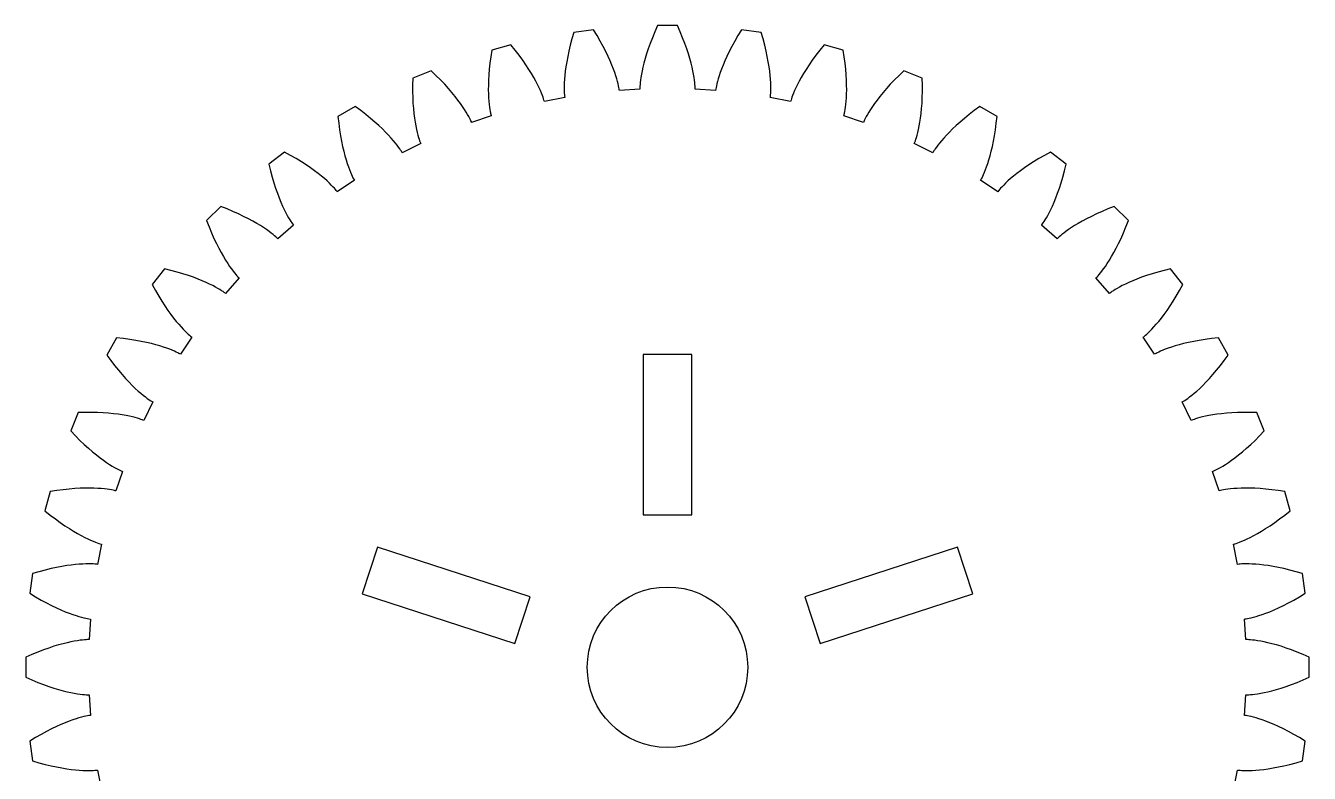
# Model space of a CAD drawing. Header units: millimetres. Extents: x -40 to 40, y -54.6 to 40.
# Drawn here: x -40 to 40, y -6.6 to 40 of the extents above; entities that cross this region are included whole.
import ezdxf

# ---------------------------------------------------------------- set-up
doc = ezdxf.new("R2010")
doc.units = ezdxf.units.MM

msp = doc.modelspace()

# ---------------------------------------------------------------- linework, layer by layer
at = {"color": 7, "linetype": 'Continuous', "lineweight": 25}
for p, q in [((-0.618, 39.995), (-0.79, 39.609)), ((0.618, 39.995), (-0.618, 39.995)), ((0.79, 39.609), (0.618, 39.995)), ((-5.833, 39.572), (-5.953, 39.167)), ((-4.607, 39.734), (-5.833, 39.572)), ((-4.387, 39.373), (-4.607, 39.734)), ((-4.186, 39.026), (-4.387, 39.373)), ((-0.943, 39.239), (-1.079, 38.887)), ((-0.79, 39.609), (-0.943, 39.239)), ((0.943, 39.239), (0.79, 39.609)), ((1.079, 38.887), (0.943, 39.239)), ((4.387, 39.373), (4.186, 39.026)), ((4.607, 39.734), (4.387, 39.373)), ((5.833, 39.572), (4.607, 39.734)), ((5.953, 39.167), (5.833, 39.572)), ((-10.949, 38.472), (-11.015, 38.054)), ((-9.754, 38.792), (-10.949, 38.472)), ((-9.488, 38.463), (-9.754, 38.792)), ((-9.244, 38.146), (-9.488, 38.463)), ((-6.146, 38.413), (-6.22, 38.067)), ((-6.057, 38.78), (-6.146, 38.413)), ((-5.953, 39.167), (-6.057, 38.78)), ((-4.006, 38.695), (-4.186, 39.026)), ((-3.844, 38.379), (-4.006, 38.695)), ((-1.198, 38.553), (-1.302, 38.238)), ((-1.079, 38.887), (-1.198, 38.553)), ((1.198, 38.553), (1.079, 38.887)), ((1.302, 38.238), (1.198, 38.553)), ((4.006, 38.695), (3.844, 38.379)), ((4.186, 39.026), (4.006, 38.695)), ((6.057, 38.78), (5.953, 39.167)), ((6.146, 38.413), (6.057, 38.78)), ((6.22, 38.067), (6.146, 38.413)), ((9.488, 38.463), (9.244, 38.146)), ((9.754, 38.792), (9.488, 38.463)), ((10.949, 38.472), (9.754, 38.792)), ((11.015, 38.054), (10.949, 38.472)), ((-11.067, 37.658), (-11.107, 37.282)), ((-11.015, 38.054), (-11.067, 37.658)), ((-9.022, 37.841), (-9.244, 38.146)), ((-8.821, 37.549), (-9.022, 37.841)), ((-6.282, 37.741), (-6.331, 37.436)), ((-6.22, 38.067), (-6.282, 37.741)), ((-3.7, 38.081), (-3.844, 38.379)), ((-3.573, 37.799), (-3.7, 38.081)), ((-3.463, 37.536), (-3.573, 37.799)), ((-1.466, 37.666), (-1.529, 37.411)), ((-1.391, 37.942), (-1.466, 37.666)), ((-1.302, 38.238), (-1.391, 37.942)), ((1.391, 37.942), (1.302, 38.238)), ((1.466, 37.666), (1.391, 37.942)), ((1.529, 37.411), (1.466, 37.666)), ((3.573, 37.799), (3.463, 37.536)), ((3.7, 38.081), (3.573, 37.799)), ((3.844, 38.379), (3.7, 38.081)), ((6.282, 37.741), (6.22, 38.067)), ((6.331, 37.436), (6.282, 37.741)), ((9.022, 37.841), (8.821, 37.549)), ((9.244, 38.146), (9.022, 37.841)), ((11.067, 37.658), (11.015, 38.054)), ((11.107, 37.282), (11.067, 37.658)), ((-14.734, 37.187), (-15.877, 36.714)), ((-14.428, 36.896), (-14.734, 37.187)), ((-14.144, 36.613), (-14.428, 36.896)), ((-11.136, 36.929), (-11.154, 36.598)), ((-11.107, 37.282), (-11.136, 36.929)), ((-8.639, 37.272), (-8.821, 37.549)), ((-8.477, 37.009), (-8.639, 37.272)), ((-8.332, 36.762), (-8.477, 37.009)), ((-6.399, 36.891), (-6.42, 36.652)), ((-6.37, 37.153), (-6.399, 36.891)), ((-6.331, 37.436), (-6.37, 37.153)), ((-3.367, 37.291), (-3.463, 37.536)), ((-3.285, 37.065), (-3.367, 37.291)), ((-3.216, 36.859), (-3.285, 37.065)), ((-3.159, 36.673), (-3.216, 36.859)), ((-1.623, 36.963), (-1.655, 36.772)), ((-1.581, 37.177), (-1.623, 36.963)), ((-1.529, 37.411), (-1.581, 37.177)), ((1.581, 37.177), (1.529, 37.411)), ((1.623, 36.963), (1.581, 37.177)), ((1.655, 36.772), (1.623, 36.963)), ((3.216, 36.859), (3.159, 36.673)), ((3.285, 37.065), (3.216, 36.859)), ((3.367, 37.291), (3.285, 37.065)), ((3.463, 37.536), (3.367, 37.291)), ((6.37, 37.153), (6.331, 37.436)), ((6.399, 36.891), (6.37, 37.153)), ((6.42, 36.652), (6.399, 36.891)), ((8.477, 37.009), (8.332, 36.762)), ((8.639, 37.272), (8.477, 37.009)), ((8.821, 37.549), (8.639, 37.272)), ((11.136, 36.929), (11.107, 37.282)), ((11.154, 36.598), (11.136, 36.929)), ((14.428, 36.896), (14.144, 36.613)), ((14.734, 37.187), (14.428, 36.896)), ((15.877, 36.714), (14.734, 37.187)), ((-15.877, 36.714), (-15.888, 36.291)), ((-15.888, 36.291), (-15.888, 35.891)), ((-13.884, 36.34), (-14.144, 36.613)), ((-13.646, 36.077), (-13.884, 36.34)), ((-13.43, 35.825), (-13.646, 36.077)), ((-11.164, 36.289), (-11.165, 36.003)), ((-11.165, 36.003), (-11.16, 35.74)), ((-11.154, 36.598), (-11.164, 36.289)), ((-8.205, 36.532), (-8.332, 36.762)), ((-8.095, 36.319), (-8.205, 36.532)), ((-8, 36.124), (-8.095, 36.319)), ((-7.919, 35.947), (-8, 36.124)), ((-6.44, 36.241), (-6.442, 36.069)), ((-6.442, 36.069), (-6.44, 35.921)), ((-6.433, 36.435), (-6.44, 36.241)), ((-6.42, 36.652), (-6.433, 36.435)), ((-3.113, 36.508), (-3.159, 36.673)), ((-3.077, 36.364), (-3.113, 36.508)), ((-3.049, 36.241), (-3.077, 36.364)), ((-3.029, 36.14), (-3.049, 36.241)), ((-3.015, 36.061), (-3.029, 36.14)), ((-3.007, 36.005), (-3.015, 36.061)), ((-3.001, 35.959), (-3.007, 36.005)), ((-1.718, 36.043), (-3.001, 35.959)), ((-1.714, 36.226), (-1.718, 36.146)), ((-1.718, 36.146), (-1.718, 36.043)), ((-1.708, 36.329), (-1.714, 36.226)), ((-1.696, 36.454), (-1.708, 36.329)), ((-1.679, 36.602), (-1.696, 36.454)), ((-1.655, 36.772), (-1.679, 36.602)), ((1.679, 36.602), (1.655, 36.772)), ((1.696, 36.454), (1.679, 36.602)), ((1.708, 36.329), (1.696, 36.454)), ((1.714, 36.226), (1.708, 36.329)), ((1.718, 36.146), (1.714, 36.226)), ((1.719, 36.089), (1.718, 36.146)), ((1.718, 36.043), (1.719, 36.089)), ((3.001, 35.959), (1.718, 36.043)), ((3.015, 36.061), (3.001, 35.959)), ((3.029, 36.14), (3.015, 36.061)), ((3.049, 36.241), (3.029, 36.14)), ((3.077, 36.364), (3.049, 36.241)), ((3.113, 36.508), (3.077, 36.364)), ((3.159, 36.673), (3.113, 36.508)), ((6.433, 36.435), (6.42, 36.652)), ((6.44, 36.241), (6.433, 36.435)), ((6.442, 36.069), (6.44, 36.241)), ((6.44, 35.921), (6.442, 36.069)), ((8, 36.124), (7.919, 35.947)), ((8.095, 36.319), (8, 36.124)), ((8.205, 36.532), (8.095, 36.319)), ((8.332, 36.762), (8.205, 36.532)), ((11.164, 36.289), (11.154, 36.598)), ((11.16, 35.74), (11.165, 36.003)), ((11.165, 36.003), (11.164, 36.289)), ((13.646, 36.077), (13.43, 35.825)), ((13.884, 36.34), (13.646, 36.077)), ((14.144, 36.613), (13.884, 36.34)), ((15.888, 36.291), (15.877, 36.714)), ((15.888, 35.891), (15.888, 36.291)), ((-15.888, 35.891), (-15.878, 35.514)), ((-15.878, 35.514), (-15.861, 35.16)), ((-13.235, 35.586), (-13.43, 35.825)), ((-13.06, 35.36), (-13.235, 35.586)), ((-12.904, 35.149), (-13.06, 35.36)), ((-11.16, 35.74), (-11.149, 35.501)), ((-11.149, 35.501), (-11.134, 35.284)), ((-11.134, 35.284), (-11.116, 35.09)), ((-7.852, 35.789), (-7.919, 35.947)), ((-7.797, 35.651), (-7.852, 35.789)), ((-7.753, 35.533), (-7.797, 35.651)), ((-7.72, 35.436), (-7.753, 35.533)), ((-7.696, 35.359), (-7.72, 35.436)), ((-7.68, 35.304), (-7.696, 35.359)), ((-7.669, 35.26), (-7.68, 35.304)), ((-6.408, 35.511), (-7.669, 35.26)), ((-6.44, 35.921), (-6.435, 35.795)), ((-6.435, 35.795), (-6.428, 35.692)), ((-6.428, 35.692), (-6.421, 35.613)), ((-6.421, 35.613), (-6.408, 35.511)), ((6.408, 35.511), (6.415, 35.556)), ((7.669, 35.26), (6.408, 35.511)), ((6.415, 35.556), (6.421, 35.613)), ((6.421, 35.613), (6.428, 35.692)), ((6.428, 35.692), (6.435, 35.795)), ((6.435, 35.795), (6.44, 35.921)), ((7.696, 35.359), (7.669, 35.26)), ((7.72, 35.436), (7.696, 35.359)), ((7.753, 35.533), (7.72, 35.436)), ((7.797, 35.651), (7.753, 35.533)), ((7.852, 35.789), (7.797, 35.651)), ((7.919, 35.947), (7.852, 35.789)), ((11.116, 35.09), (11.134, 35.284)), ((11.134, 35.284), (11.149, 35.501)), ((11.149, 35.501), (11.16, 35.74)), ((13.06, 35.36), (12.904, 35.149)), ((13.235, 35.586), (13.06, 35.36)), ((13.43, 35.825), (13.235, 35.586)), ((15.861, 35.16), (15.878, 35.514)), ((15.878, 35.514), (15.888, 35.891)), ((-19.462, 34.946), (-20.533, 34.328)), ((-19.12, 34.697), (-19.462, 34.946)), ((-18.802, 34.454), (-19.12, 34.697)), ((-18.509, 34.216), (-18.802, 34.454)), ((-15.861, 35.16), (-15.836, 34.829)), ((-15.836, 34.829), (-15.805, 34.522)), ((-15.805, 34.522), (-15.769, 34.238)), ((-12.766, 34.952), (-12.904, 35.149)), ((-12.646, 34.771), (-12.766, 34.952)), ((-12.543, 34.606), (-12.646, 34.771)), ((-12.456, 34.458), (-12.543, 34.606)), ((-12.383, 34.328), (-12.456, 34.458)), ((-11.116, 35.09), (-11.095, 34.92)), ((-11.095, 34.92), (-11.073, 34.773)), ((-11.073, 34.773), (-11.052, 34.649)), ((-11.052, 34.649), (-11.032, 34.548)), ((-11.032, 34.548), (-11.015, 34.47)), ((-11.015, 34.47), (-10.988, 34.37)), ((10.988, 34.37), (11.001, 34.414)), ((11.001, 34.414), (11.015, 34.47)), ((11.015, 34.47), (11.032, 34.548)), ((11.032, 34.548), (11.052, 34.649)), ((11.052, 34.649), (11.073, 34.773)), ((11.073, 34.773), (11.095, 34.92)), ((11.095, 34.92), (11.116, 35.09)), ((12.456, 34.458), (12.383, 34.328)), ((12.543, 34.606), (12.456, 34.458)), ((12.646, 34.771), (12.543, 34.606)), ((12.766, 34.952), (12.646, 34.771)), ((12.904, 35.149), (12.766, 34.952)), ((15.769, 34.238), (15.805, 34.522)), ((15.805, 34.522), (15.836, 34.829)), ((15.836, 34.829), (15.861, 35.16)), ((18.802, 34.454), (18.509, 34.216)), ((19.12, 34.697), (18.802, 34.454)), ((19.462, 34.946), (19.12, 34.697)), ((20.533, 34.328), (19.462, 34.946)), ((-20.533, 34.328), (-20.489, 33.907)), ((-20.489, 33.907), (-20.436, 33.51)), ((-18.239, 33.987), (-18.509, 34.216)), ((-17.991, 33.766), (-18.239, 33.987)), ((-17.767, 33.554), (-17.991, 33.766)), ((-15.769, 34.238), (-15.73, 33.978)), ((-15.73, 33.978), (-15.688, 33.742)), ((-15.688, 33.742), (-15.644, 33.529)), ((-12.325, 34.217), (-12.383, 34.328)), ((-12.279, 34.125), (-12.325, 34.217)), ((-12.246, 34.052), (-12.279, 34.125)), ((-12.223, 34), (-12.246, 34.052)), ((-12.206, 33.957), (-12.223, 34)), ((-10.988, 34.37), (-12.206, 33.957)), ((12.206, 33.957), (10.988, 34.37)), ((12.246, 34.052), (12.206, 33.957)), ((12.279, 34.125), (12.246, 34.052)), ((12.325, 34.217), (12.279, 34.125)), ((12.383, 34.328), (12.325, 34.217)), ((15.644, 33.529), (15.688, 33.742)), ((15.688, 33.742), (15.73, 33.978)), ((15.73, 33.978), (15.769, 34.238)), ((17.991, 33.766), (17.767, 33.554)), ((18.239, 33.987), (17.991, 33.766)), ((18.509, 34.216), (18.239, 33.987)), ((20.436, 33.51), (20.489, 33.907)), ((20.489, 33.907), (20.533, 34.328)), ((-20.436, 33.51), (-20.378, 33.137)), ((-20.378, 33.137), (-20.314, 32.789)), ((-17.563, 33.353), (-17.767, 33.554)), ((-17.381, 33.164), (-17.563, 33.353)), ((-17.219, 32.986), (-17.381, 33.164)), ((-17.077, 32.822), (-17.219, 32.986)), ((-16.953, 32.672), (-17.077, 32.822)), ((-15.644, 33.529), (-15.601, 33.339)), ((-15.601, 33.339), (-15.558, 33.173)), ((-15.558, 33.173), (-15.517, 33.03)), ((-15.517, 33.03), (-15.48, 32.91)), ((-15.48, 32.91), (-15.447, 32.813)), ((-15.447, 32.813), (-15.42, 32.737)), ((15.42, 32.737), (15.447, 32.813)), ((15.447, 32.813), (15.48, 32.91)), ((15.48, 32.91), (15.517, 33.03)), ((15.517, 33.03), (15.558, 33.173)), ((15.558, 33.173), (15.601, 33.339)), ((15.601, 33.339), (15.644, 33.529)), ((17.077, 32.822), (16.953, 32.672)), ((17.219, 32.986), (17.077, 32.822)), ((17.381, 33.164), (17.219, 32.986)), ((17.563, 33.353), (17.381, 33.164)), ((17.767, 33.554), (17.563, 33.353)), ((20.314, 32.789), (20.378, 33.137)), ((20.378, 33.137), (20.436, 33.51)), ((-23.857, 32.107), (-24.838, 31.354)), ((-23.485, 31.905), (-23.857, 32.107)), ((-20.314, 32.789), (-20.246, 32.464)), ((-20.246, 32.464), (-20.176, 32.163)), ((-20.176, 32.163), (-20.103, 31.887)), ((-16.847, 32.538), (-16.953, 32.672)), ((-16.758, 32.418), (-16.847, 32.538)), ((-16.686, 32.316), (-16.758, 32.418)), ((-16.628, 32.23), (-16.686, 32.316)), ((-16.585, 32.162), (-16.628, 32.23)), ((-16.556, 32.113), (-16.585, 32.162)), ((-16.534, 32.073), (-16.556, 32.113)), ((-15.38, 32.642), (-16.534, 32.073)), ((-15.42, 32.737), (-15.38, 32.642)), ((15.38, 32.642), (15.398, 32.684)), ((16.534, 32.073), (15.38, 32.642)), ((15.398, 32.684), (15.42, 32.737)), ((16.585, 32.162), (16.534, 32.073)), ((16.628, 32.23), (16.585, 32.162)), ((16.686, 32.316), (16.628, 32.23)), ((16.758, 32.418), (16.686, 32.316)), ((16.847, 32.538), (16.758, 32.418)), ((16.953, 32.672), (16.847, 32.538)), ((20.103, 31.887), (20.176, 32.163)), ((20.176, 32.163), (20.246, 32.464)), ((20.246, 32.464), (20.314, 32.789)), ((23.857, 32.107), (23.485, 31.905)), ((24.838, 31.354), (23.857, 32.107)), ((-24.838, 31.354), (-24.739, 30.943)), ((-23.139, 31.705), (-23.485, 31.905)), ((-22.817, 31.508), (-23.139, 31.705)), ((-22.519, 31.316), (-22.817, 31.508)), ((-22.245, 31.129), (-22.519, 31.316)), ((-20.103, 31.887), (-20.03, 31.634)), ((-20.03, 31.634), (-19.958, 31.405)), ((-19.958, 31.405), (-19.887, 31.2)), ((-19.887, 31.2), (-19.819, 31.018)), ((19.819, 31.018), (19.887, 31.2)), ((19.887, 31.2), (19.958, 31.405)), ((19.958, 31.405), (20.03, 31.634)), ((20.03, 31.634), (20.103, 31.887)), ((22.519, 31.316), (22.245, 31.129)), ((22.817, 31.508), (22.519, 31.316)), ((23.139, 31.705), (22.817, 31.508)), ((23.485, 31.905), (23.139, 31.705)), ((24.739, 30.943), (24.838, 31.354)), ((-24.739, 30.943), (-24.636, 30.556)), ((-24.636, 30.556), (-24.529, 30.194)), ((-21.994, 30.948), (-22.245, 31.129)), ((-21.767, 30.775), (-21.994, 30.948)), ((-21.561, 30.611), (-21.767, 30.775)), ((-21.377, 30.457), (-21.561, 30.611)), ((-21.215, 30.313), (-21.377, 30.457)), ((-19.819, 31.018), (-19.755, 30.859)), ((-19.755, 30.859), (-19.696, 30.722)), ((-19.696, 30.722), (-19.643, 30.608)), ((-19.643, 30.608), (-19.598, 30.516)), ((-19.598, 30.516), (-19.561, 30.445)), ((-19.561, 30.445), (-19.509, 30.355)), ((19.533, 30.395), (19.561, 30.445)), ((19.561, 30.445), (19.598, 30.516)), ((19.598, 30.516), (19.643, 30.608)), ((19.643, 30.608), (19.696, 30.722)), ((19.696, 30.722), (19.755, 30.859)), ((19.755, 30.859), (19.819, 31.018)), ((21.377, 30.457), (21.215, 30.313)), ((21.561, 30.611), (21.377, 30.457)), ((21.767, 30.775), (21.561, 30.611)), ((21.994, 30.948), (21.767, 30.775)), ((22.245, 31.129), (21.994, 30.948)), ((24.529, 30.194), (24.636, 30.556)), ((24.636, 30.556), (24.739, 30.943)), ((-24.529, 30.194), (-24.42, 29.857)), ((-24.42, 29.857), (-24.311, 29.544)), ((-21.072, 30.18), (-21.215, 30.313)), ((-20.95, 30.06), (-21.072, 30.18)), ((-20.846, 29.954), (-20.95, 30.06)), ((-20.761, 29.861), (-20.846, 29.954)), ((-20.693, 29.784), (-20.761, 29.861)), ((-20.642, 29.722), (-20.693, 29.784)), ((-20.606, 29.678), (-20.642, 29.722)), ((-20.579, 29.641), (-20.606, 29.678)), ((-19.509, 30.355), (-20.579, 29.641)), ((19.509, 30.355), (19.533, 30.395)), ((20.579, 29.641), (19.509, 30.355)), ((20.642, 29.722), (20.579, 29.641)), ((20.693, 29.784), (20.642, 29.722)), ((20.761, 29.861), (20.693, 29.784)), ((20.846, 29.954), (20.761, 29.861)), ((20.95, 30.06), (20.846, 29.954)), ((21.072, 30.18), (20.95, 30.06)), ((21.215, 30.313), (21.072, 30.18)), ((24.311, 29.544), (24.42, 29.857)), ((24.42, 29.857), (24.529, 30.194)), ((-24.311, 29.544), (-24.201, 29.255)), ((-24.201, 29.255), (-24.093, 28.99)), ((-24.093, 28.99), (-23.988, 28.749)), ((23.988, 28.749), (24.093, 28.99)), ((24.093, 28.99), (24.201, 29.255)), ((24.201, 29.255), (24.311, 29.544)), ((-27.844, 28.718), (-28.718, 27.844)), ((-27.449, 28.566), (-27.844, 28.718)), ((-27.079, 28.413), (-27.449, 28.566)), ((-26.734, 28.26), (-27.079, 28.413)), ((-26.414, 28.108), (-26.734, 28.26)), ((-26.118, 27.959), (-26.414, 28.108)), ((-23.988, 28.749), (-23.886, 28.532)), ((-23.886, 28.532), (-23.789, 28.337)), ((-23.789, 28.337), (-23.698, 28.166)), ((-23.698, 28.166), (-23.614, 28.016)), ((-23.614, 28.016), (-23.538, 27.888)), ((23.538, 27.888), (23.614, 28.016)), ((23.614, 28.016), (23.698, 28.166)), ((23.698, 28.166), (23.789, 28.337)), ((23.789, 28.337), (23.886, 28.532)), ((23.886, 28.532), (23.988, 28.749)), ((26.414, 28.108), (26.118, 27.959)), ((26.734, 28.26), (26.414, 28.108)), ((27.079, 28.413), (26.734, 28.26)), ((27.449, 28.566), (27.079, 28.413)), ((27.844, 28.718), (27.449, 28.566)), ((28.718, 27.844), (27.844, 28.718)), ((-28.718, 27.844), (-28.566, 27.449)), ((-28.566, 27.449), (-28.413, 27.079)), ((-25.846, 27.813), (-26.118, 27.959)), ((-25.597, 27.671), (-25.846, 27.813)), ((-25.372, 27.535), (-25.597, 27.671)), ((-25.17, 27.406), (-25.372, 27.535)), ((-24.99, 27.284), (-25.17, 27.406)), ((-24.831, 27.172), (-24.99, 27.284)), ((-23.305, 27.549), (-24.272, 26.701)), ((-23.538, 27.888), (-23.47, 27.782)), ((-23.47, 27.782), (-23.413, 27.696)), ((-23.413, 27.696), (-23.367, 27.631)), ((-23.367, 27.631), (-23.305, 27.549)), ((23.305, 27.549), (23.333, 27.585)), ((24.272, 26.701), (23.305, 27.549)), ((23.333, 27.585), (23.367, 27.631)), ((23.367, 27.631), (23.413, 27.696)), ((23.413, 27.696), (23.47, 27.782)), ((23.47, 27.782), (23.538, 27.888)), ((24.99, 27.284), (24.831, 27.172)), ((25.17, 27.406), (24.99, 27.284)), ((25.372, 27.535), (25.17, 27.406)), ((25.597, 27.671), (25.372, 27.535)), ((25.846, 27.813), (25.597, 27.671)), ((26.118, 27.959), (25.846, 27.813)), ((28.413, 27.079), (28.566, 27.449)), ((28.566, 27.449), (28.718, 27.844)), ((-28.413, 27.079), (-28.26, 26.734)), ((-28.26, 26.734), (-28.108, 26.414)), ((-28.108, 26.414), (-27.959, 26.118)), ((-24.694, 27.069), (-24.831, 27.172)), ((-24.578, 26.976), (-24.694, 27.069)), ((-24.481, 26.896), (-24.578, 26.976)), ((-24.403, 26.828), (-24.481, 26.896)), ((-24.345, 26.774), (-24.403, 26.828)), ((-24.272, 26.701), (-24.345, 26.774)), ((24.345, 26.774), (24.272, 26.701)), ((24.403, 26.828), (24.345, 26.774)), ((24.481, 26.896), (24.403, 26.828)), ((24.578, 26.976), (24.481, 26.896)), ((24.694, 27.069), (24.578, 26.976)), ((24.831, 27.172), (24.694, 27.069)), ((27.959, 26.118), (28.108, 26.414)), ((28.108, 26.414), (28.26, 26.734)), ((28.26, 26.734), (28.413, 27.079)), ((-27.959, 26.118), (-27.813, 25.846)), ((-27.813, 25.846), (-27.671, 25.597)), ((-27.671, 25.597), (-27.535, 25.372)), ((27.535, 25.372), (27.671, 25.597)), ((27.671, 25.597), (27.813, 25.846)), ((27.813, 25.846), (27.959, 26.118)), ((-31.354, 24.838), (-32.107, 23.857)), ((-30.943, 24.739), (-31.354, 24.838)), ((-27.535, 25.372), (-27.406, 25.17)), ((-27.406, 25.17), (-27.284, 24.99)), ((-27.284, 24.99), (-27.172, 24.831)), ((-27.172, 24.831), (-27.069, 24.694)), ((27.069, 24.694), (27.172, 24.831)), ((27.172, 24.831), (27.284, 24.99)), ((27.284, 24.99), (27.406, 25.17)), ((27.406, 25.17), (27.535, 25.372)), ((31.354, 24.838), (30.943, 24.739)), ((32.107, 23.857), (31.354, 24.838)), ((-30.556, 24.636), (-30.943, 24.739)), ((-30.194, 24.529), (-30.556, 24.636)), ((-29.857, 24.42), (-30.194, 24.529)), ((-29.544, 24.311), (-29.857, 24.42)), ((-29.255, 24.201), (-29.544, 24.311)), ((-28.99, 24.093), (-29.255, 24.201)), ((-28.749, 23.988), (-28.99, 24.093)), ((-26.701, 24.272), (-27.549, 23.305)), ((-27.069, 24.694), (-26.976, 24.578)), ((-26.976, 24.578), (-26.896, 24.481)), ((-26.896, 24.481), (-26.828, 24.403)), ((-26.828, 24.403), (-26.774, 24.345)), ((-26.774, 24.345), (-26.701, 24.272)), ((26.701, 24.272), (26.774, 24.345)), ((27.549, 23.305), (26.701, 24.272)), ((26.774, 24.345), (26.828, 24.403)), ((26.828, 24.403), (26.896, 24.481)), ((26.896, 24.481), (26.976, 24.578)), ((26.976, 24.578), (27.069, 24.694)), ((28.99, 24.093), (28.749, 23.988)), ((29.255, 24.201), (28.99, 24.093)), ((29.544, 24.311), (29.255, 24.201)), ((29.857, 24.42), (29.544, 24.311)), ((30.194, 24.529), (29.857, 24.42)), ((30.556, 24.636), (30.194, 24.529)), ((30.943, 24.739), (30.556, 24.636)), ((-32.107, 23.857), (-31.905, 23.485)), ((-31.905, 23.485), (-31.705, 23.139)), ((-28.532, 23.886), (-28.749, 23.988)), ((-28.337, 23.789), (-28.532, 23.886)), ((-28.166, 23.698), (-28.337, 23.789)), ((-28.016, 23.614), (-28.166, 23.698)), ((-27.888, 23.538), (-28.016, 23.614)), ((-27.782, 23.47), (-27.888, 23.538)), ((-27.696, 23.413), (-27.782, 23.47)), ((-27.631, 23.367), (-27.696, 23.413)), ((-27.585, 23.333), (-27.631, 23.367)), ((-27.549, 23.305), (-27.585, 23.333)), ((27.631, 23.367), (27.549, 23.305)), ((27.696, 23.413), (27.631, 23.367)), ((27.782, 23.47), (27.696, 23.413)), ((27.888, 23.538), (27.782, 23.47)), ((28.016, 23.614), (27.888, 23.538)), ((28.166, 23.698), (28.016, 23.614)), ((28.337, 23.789), (28.166, 23.698)), ((28.532, 23.886), (28.337, 23.789)), ((28.749, 23.988), (28.532, 23.886)), ((31.705, 23.139), (31.905, 23.485)), ((31.905, 23.485), (32.107, 23.857)), ((-31.705, 23.139), (-31.508, 22.817)), ((-31.508, 22.817), (-31.316, 22.519)), ((-31.316, 22.519), (-31.129, 22.245)), ((31.129, 22.245), (31.316, 22.519)), ((31.316, 22.519), (31.508, 22.817)), ((31.508, 22.817), (31.705, 23.139)), ((-31.129, 22.245), (-30.948, 21.994)), ((-30.948, 21.994), (-30.775, 21.767)), ((-30.775, 21.767), (-30.611, 21.561)), ((30.611, 21.561), (30.775, 21.767)), ((30.775, 21.767), (30.948, 21.994)), ((30.948, 21.994), (31.129, 22.245)), ((-30.611, 21.561), (-30.457, 21.377)), ((-30.457, 21.377), (-30.313, 21.215)), ((-30.313, 21.215), (-30.18, 21.072)), ((-30.18, 21.072), (-30.06, 20.95)), ((-30.06, 20.95), (-29.954, 20.846)), ((-29.954, 20.846), (-29.861, 20.761)), ((29.861, 20.761), (29.954, 20.846)), ((29.954, 20.846), (30.06, 20.95)), ((30.06, 20.95), (30.18, 21.072)), ((30.18, 21.072), (30.313, 21.215)), ((30.313, 21.215), (30.457, 21.377)), ((30.457, 21.377), (30.611, 21.561)), ((-34.328, 20.533), (-34.946, 19.462)), ((-33.907, 20.489), (-34.328, 20.533)), ((-33.51, 20.436), (-33.907, 20.489)), ((-33.137, 20.378), (-33.51, 20.436)), ((-32.789, 20.314), (-33.137, 20.378)), ((-32.464, 20.246), (-32.789, 20.314)), ((-32.163, 20.176), (-32.464, 20.246)), ((-31.887, 20.103), (-32.163, 20.176)), ((-31.634, 20.03), (-31.887, 20.103)), ((-31.405, 19.958), (-31.634, 20.03)), ((-29.641, 20.579), (-30.355, 19.509)), ((-29.861, 20.761), (-29.784, 20.693)), ((-29.784, 20.693), (-29.722, 20.642)), ((-29.722, 20.642), (-29.641, 20.579)), ((29.641, 20.579), (29.678, 20.606)), ((30.355, 19.509), (29.641, 20.579)), ((29.678, 20.606), (29.722, 20.642)), ((29.722, 20.642), (29.784, 20.693)), ((29.784, 20.693), (29.861, 20.761)), ((31.634, 20.03), (31.405, 19.958)), ((31.887, 20.103), (31.634, 20.03)), ((32.163, 20.176), (31.887, 20.103)), ((32.464, 20.246), (32.163, 20.176)), ((32.789, 20.314), (32.464, 20.246)), ((33.137, 20.378), (32.789, 20.314)), ((33.51, 20.436), (33.137, 20.378)), ((33.907, 20.489), (33.51, 20.436)), ((34.328, 20.533), (33.907, 20.489)), ((34.946, 19.462), (34.328, 20.533)), ((-34.946, 19.462), (-34.697, 19.12)), ((-31.2, 19.887), (-31.405, 19.958)), ((-31.018, 19.819), (-31.2, 19.887)), ((-30.859, 19.755), (-31.018, 19.819)), ((-30.722, 19.696), (-30.859, 19.755)), ((-30.608, 19.643), (-30.722, 19.696)), ((-30.516, 19.598), (-30.608, 19.643)), ((-30.445, 19.561), (-30.516, 19.598)), ((-30.395, 19.533), (-30.445, 19.561)), ((-30.355, 19.509), (-30.395, 19.533)), ((1.525, 19.5), (-1.525, 19.5)), ((-1.525, 19.5), (-1.525, 9.5)), ((1.525, 9.5), (1.525, 19.5)), ((30.445, 19.561), (30.355, 19.509)), ((30.516, 19.598), (30.445, 19.561)), ((30.608, 19.643), (30.516, 19.598)), ((30.722, 19.696), (30.608, 19.643)), ((30.859, 19.755), (30.722, 19.696)), ((31.018, 19.819), (30.859, 19.755)), ((31.2, 19.887), (31.018, 19.819)), ((31.405, 19.958), (31.2, 19.887)), ((34.697, 19.12), (34.946, 19.462)), ((-34.697, 19.12), (-34.454, 18.802)), ((-34.454, 18.802), (-34.216, 18.509)), ((-34.216, 18.509), (-33.987, 18.239)), ((33.987, 18.239), (34.216, 18.509)), ((34.216, 18.509), (34.454, 18.802)), ((34.454, 18.802), (34.697, 19.12)), ((-33.987, 18.239), (-33.766, 17.991)), ((-33.766, 17.991), (-33.554, 17.767)), ((-33.554, 17.767), (-33.353, 17.563)), ((33.353, 17.563), (33.554, 17.767)), ((33.554, 17.767), (33.766, 17.991)), ((33.766, 17.991), (33.987, 18.239)), ((-33.353, 17.563), (-33.164, 17.381)), ((-33.164, 17.381), (-32.986, 17.219)), ((-32.986, 17.219), (-32.822, 17.077)), ((-32.822, 17.077), (-32.672, 16.953)), ((-32.672, 16.953), (-32.538, 16.847)), ((-32.538, 16.847), (-32.418, 16.758)), ((32.418, 16.758), (32.538, 16.847)), ((32.538, 16.847), (32.672, 16.953)), ((32.672, 16.953), (32.822, 17.077)), ((32.822, 17.077), (32.986, 17.219)), ((32.986, 17.219), (33.164, 17.381)), ((33.164, 17.381), (33.353, 17.563)), ((-32.073, 16.534), (-32.642, 15.38)), ((-32.418, 16.758), (-32.316, 16.686)), ((-32.316, 16.686), (-32.23, 16.628)), ((-32.23, 16.628), (-32.162, 16.585)), ((-32.162, 16.585), (-32.073, 16.534)), ((32.073, 16.534), (32.113, 16.556)), ((32.642, 15.38), (32.073, 16.534)), ((32.113, 16.556), (32.162, 16.585)), ((32.162, 16.585), (32.23, 16.628)), ((32.23, 16.628), (32.316, 16.686)), ((32.316, 16.686), (32.418, 16.758)), ((-36.714, 15.877), (-37.187, 14.734)), ((-36.291, 15.888), (-36.714, 15.877)), ((-35.891, 15.888), (-36.291, 15.888)), ((-35.514, 15.878), (-35.891, 15.888)), ((-35.16, 15.861), (-35.514, 15.878)), ((-34.829, 15.836), (-35.16, 15.861)), ((-34.522, 15.805), (-34.829, 15.836)), ((-34.238, 15.769), (-34.522, 15.805)), ((-33.978, 15.73), (-34.238, 15.769)), ((-33.742, 15.688), (-33.978, 15.73)), ((-33.529, 15.644), (-33.742, 15.688)), ((-33.339, 15.601), (-33.529, 15.644)), ((-33.173, 15.558), (-33.339, 15.601)), ((-33.03, 15.517), (-33.173, 15.558)), ((-32.91, 15.48), (-33.03, 15.517)), ((-32.813, 15.447), (-32.91, 15.48)), ((-32.737, 15.42), (-32.813, 15.447)), ((-32.684, 15.398), (-32.737, 15.42)), ((-32.642, 15.38), (-32.684, 15.398)), ((32.737, 15.42), (32.642, 15.38)), ((32.813, 15.447), (32.737, 15.42)), ((32.91, 15.48), (32.813, 15.447)), ((33.03, 15.517), (32.91, 15.48)), ((33.173, 15.558), (33.03, 15.517)), ((33.339, 15.601), (33.173, 15.558)), ((33.529, 15.644), (33.339, 15.601)), ((33.742, 15.688), (33.529, 15.644)), ((33.978, 15.73), (33.742, 15.688)), ((34.238, 15.769), (33.978, 15.73)), ((34.522, 15.805), (34.238, 15.769)), ((34.829, 15.836), (34.522, 15.805)), ((35.16, 15.861), (34.829, 15.836)), ((35.514, 15.878), (35.16, 15.861)), ((35.891, 15.888), (35.514, 15.878)), ((36.291, 15.888), (35.891, 15.888)), ((36.714, 15.877), (36.291, 15.888)), ((37.187, 14.734), (36.714, 15.877)), ((-37.187, 14.734), (-36.896, 14.428)), ((-36.896, 14.428), (-36.613, 14.144)), ((36.613, 14.144), (36.896, 14.428)), ((36.896, 14.428), (37.187, 14.734)), ((-36.613, 14.144), (-36.34, 13.884)), ((-36.34, 13.884), (-36.077, 13.646)), ((-36.077, 13.646), (-35.825, 13.43)), ((35.825, 13.43), (36.077, 13.646)), ((36.077, 13.646), (36.34, 13.884)), ((36.34, 13.884), (36.613, 14.144)), ((-35.825, 13.43), (-35.586, 13.235)), ((-35.586, 13.235), (-35.36, 13.06)), ((-35.36, 13.06), (-35.149, 12.904)), ((-35.149, 12.904), (-34.952, 12.766)), ((34.952, 12.766), (35.149, 12.904)), ((35.149, 12.904), (35.36, 13.06)), ((35.36, 13.06), (35.586, 13.235)), ((35.586, 13.235), (35.825, 13.43)), ((-34.952, 12.766), (-34.771, 12.646)), ((-34.771, 12.646), (-34.606, 12.543)), ((-34.606, 12.543), (-34.458, 12.456)), ((-34.458, 12.456), (-34.328, 12.383)), ((-33.957, 12.206), (-34.37, 10.988)), ((-34.328, 12.383), (-34.217, 12.325)), ((-34.217, 12.325), (-34.125, 12.279)), ((-34.125, 12.279), (-34.052, 12.246)), ((-34.052, 12.246), (-33.957, 12.206)), ((33.957, 12.206), (34, 12.223)), ((34.37, 10.988), (33.957, 12.206)), ((34, 12.223), (34.052, 12.246)), ((34.052, 12.246), (34.125, 12.279)), ((34.125, 12.279), (34.217, 12.325)), ((34.217, 12.325), (34.328, 12.383)), ((34.328, 12.383), (34.458, 12.456)), ((34.458, 12.456), (34.606, 12.543)), ((34.606, 12.543), (34.771, 12.646)), ((34.771, 12.646), (34.952, 12.766)), ((-38.472, 10.949), (-38.792, 9.754)), ((-38.054, 11.015), (-38.472, 10.949)), ((-37.658, 11.067), (-38.054, 11.015)), ((-37.282, 11.107), (-37.658, 11.067)), ((-36.929, 11.136), (-37.282, 11.107)), ((-36.598, 11.154), (-36.929, 11.136)), ((-36.289, 11.164), (-36.598, 11.154)), ((-36.003, 11.165), (-36.289, 11.164)), ((-35.74, 11.16), (-36.003, 11.165)), ((-35.501, 11.149), (-35.74, 11.16)), ((-35.284, 11.134), (-35.501, 11.149)), ((-35.09, 11.116), (-35.284, 11.134)), ((-34.92, 11.095), (-35.09, 11.116)), ((-34.773, 11.073), (-34.92, 11.095)), ((-34.649, 11.052), (-34.773, 11.073)), ((-34.548, 11.032), (-34.649, 11.052)), ((-34.47, 11.015), (-34.548, 11.032)), ((-34.414, 11.001), (-34.47, 11.015)), ((-34.37, 10.988), (-34.414, 11.001)), ((34.47, 11.015), (34.37, 10.988)), ((34.548, 11.032), (34.47, 11.015)), ((34.649, 11.052), (34.548, 11.032)), ((34.773, 11.073), (34.649, 11.052)), ((34.92, 11.095), (34.773, 11.073)), ((35.09, 11.116), (34.92, 11.095)), ((35.284, 11.134), (35.09, 11.116)), ((35.501, 11.149), (35.284, 11.134)), ((35.74, 11.16), (35.501, 11.149)), ((36.003, 11.165), (35.74, 11.16)), ((36.289, 11.164), (36.003, 11.165)), ((36.598, 11.154), (36.289, 11.164)), ((36.929, 11.136), (36.598, 11.154)), ((37.282, 11.107), (36.929, 11.136)), ((37.658, 11.067), (37.282, 11.107)), ((38.054, 11.015), (37.658, 11.067)), ((38.472, 10.949), (38.054, 11.015)), ((38.792, 9.754), (38.472, 10.949)), ((-38.792, 9.754), (-38.463, 9.488)), ((38.463, 9.488), (38.792, 9.754)), ((-38.463, 9.488), (-38.146, 9.244)), ((-38.146, 9.244), (-37.841, 9.022)), ((-37.841, 9.022), (-37.549, 8.821)), ((-37.549, 8.821), (-37.272, 8.639)), ((-1.525, 9.5), (1.525, 9.5)), ((37.272, 8.639), (37.549, 8.821)), ((37.549, 8.821), (37.841, 9.022)), ((37.841, 9.022), (38.146, 9.244)), ((38.146, 9.244), (38.463, 9.488)), ((-37.272, 8.639), (-37.009, 8.477)), ((-37.009, 8.477), (-36.762, 8.332)), ((-36.762, 8.332), (-36.532, 8.205)), ((-36.532, 8.205), (-36.319, 8.095)), ((-36.319, 8.095), (-36.124, 8)), ((-36.124, 8), (-35.947, 7.919)), ((35.947, 7.919), (36.124, 8)), ((36.124, 8), (36.319, 8.095)), ((36.319, 8.095), (36.532, 8.205)), ((36.532, 8.205), (36.762, 8.332)), ((36.762, 8.332), (37.009, 8.477)), ((37.009, 8.477), (37.272, 8.639)), ((-35.947, 7.919), (-35.789, 7.852)), ((-35.789, 7.852), (-35.651, 7.797)), ((-35.651, 7.797), (-35.533, 7.753)), ((-35.533, 7.753), (-35.436, 7.72)), ((-35.26, 7.669), (-35.511, 6.408)), ((-35.436, 7.72), (-35.359, 7.696)), ((-35.359, 7.696), (-35.26, 7.669)), ((-18.074, 7.476), (-19.017, 4.575)), ((-8.564, 4.386), (-18.074, 7.476)), ((18.074, 7.476), (8.564, 4.386)), ((19.017, 4.575), (18.074, 7.476)), ((35.26, 7.669), (35.304, 7.68)), ((35.511, 6.408), (35.26, 7.669)), ((35.304, 7.68), (35.359, 7.696)), ((35.359, 7.696), (35.436, 7.72)), ((35.436, 7.72), (35.533, 7.753)), ((35.533, 7.753), (35.651, 7.797)), ((35.651, 7.797), (35.789, 7.852)), ((35.789, 7.852), (35.947, 7.919)), ((-36.891, 6.399), (-37.153, 6.37)), ((-36.652, 6.42), (-36.891, 6.399)), ((-36.435, 6.433), (-36.652, 6.42)), ((-36.241, 6.44), (-36.435, 6.433)), ((-36.069, 6.442), (-36.241, 6.44)), ((-35.921, 6.44), (-36.069, 6.442)), ((-35.795, 6.435), (-35.921, 6.44)), ((-35.692, 6.428), (-35.795, 6.435)), ((-35.613, 6.421), (-35.692, 6.428)), ((-35.556, 6.415), (-35.613, 6.421)), ((-35.511, 6.408), (-35.556, 6.415)), ((35.613, 6.421), (35.511, 6.408)), ((35.692, 6.428), (35.613, 6.421)), ((35.795, 6.435), (35.692, 6.428)), ((35.921, 6.44), (35.795, 6.435)), ((36.069, 6.442), (35.921, 6.44)), ((36.241, 6.44), (36.069, 6.442)), ((36.435, 6.433), (36.241, 6.44)), ((36.652, 6.42), (36.435, 6.433)), ((36.891, 6.399), (36.652, 6.42)), ((37.153, 6.37), (36.891, 6.399)), ((-39.572, 5.833), (-39.734, 4.607)), ((-39.167, 5.953), (-39.572, 5.833)), ((-38.78, 6.057), (-39.167, 5.953)), ((-38.413, 6.146), (-38.78, 6.057)), ((-38.067, 6.22), (-38.413, 6.146)), ((-37.741, 6.282), (-38.067, 6.22)), ((-37.436, 6.331), (-37.741, 6.282)), ((-37.153, 6.37), (-37.436, 6.331)), ((37.436, 6.331), (37.153, 6.37)), ((37.741, 6.282), (37.436, 6.331)), ((38.067, 6.22), (37.741, 6.282)), ((38.413, 6.146), (38.067, 6.22)), ((38.78, 6.057), (38.413, 6.146)), ((39.167, 5.953), (38.78, 6.057)), ((39.572, 5.833), (39.167, 5.953)), ((39.734, 4.607), (39.572, 5.833)), ((-39.734, 4.607), (-39.373, 4.387)), ((-39.373, 4.387), (-39.026, 4.186)), ((-39.026, 4.186), (-38.695, 4.006)), ((-38.695, 4.006), (-38.379, 3.844)), ((-19.017, 4.575), (-9.506, 1.485)), ((-9.506, 1.485), (-8.564, 4.386)), ((8.564, 4.386), (9.506, 1.485)), ((9.506, 1.485), (19.017, 4.575)), ((38.379, 3.844), (38.695, 4.006)), ((38.695, 4.006), (39.026, 4.186)), ((39.026, 4.186), (39.373, 4.387)), ((39.373, 4.387), (39.734, 4.607)), ((-38.379, 3.844), (-38.081, 3.7)), ((-38.081, 3.7), (-37.799, 3.573)), ((-37.799, 3.573), (-37.536, 3.463)), ((-37.536, 3.463), (-37.291, 3.367)), ((-37.291, 3.367), (-37.065, 3.285)), ((-37.065, 3.285), (-36.859, 3.216)), ((-36.859, 3.216), (-36.673, 3.159)), ((36.673, 3.159), (36.859, 3.216)), ((36.859, 3.216), (37.065, 3.285)), ((37.065, 3.285), (37.291, 3.367)), ((37.291, 3.367), (37.536, 3.463)), ((37.536, 3.463), (37.799, 3.573)), ((37.799, 3.573), (38.081, 3.7)), ((38.081, 3.7), (38.379, 3.844)), ((-36.673, 3.159), (-36.508, 3.113)), ((-36.508, 3.113), (-36.364, 3.077)), ((-36.364, 3.077), (-36.241, 3.049)), ((-36.241, 3.049), (-36.14, 3.029)), ((-36.14, 3.029), (-36.061, 3.015)), ((-36.061, 3.015), (-35.959, 3.001)), ((-35.959, 3.001), (-36.043, 1.718)), ((35.959, 3.001), (36.005, 3.007)), ((36.043, 1.718), (35.959, 3.001)), ((36.005, 3.007), (36.061, 3.015)), ((36.061, 3.015), (36.14, 3.029)), ((36.14, 3.029), (36.241, 3.049)), ((36.241, 3.049), (36.364, 3.077)), ((36.364, 3.077), (36.508, 3.113)), ((36.508, 3.113), (36.673, 3.159)), ((-36.963, 1.623), (-37.177, 1.581)), ((-36.772, 1.655), (-36.963, 1.623)), ((-36.602, 1.679), (-36.772, 1.655)), ((-36.454, 1.696), (-36.602, 1.679)), ((-36.329, 1.708), (-36.454, 1.696)), ((-36.226, 1.714), (-36.329, 1.708)), ((-36.146, 1.718), (-36.226, 1.714)), ((-36.089, 1.719), (-36.146, 1.718)), ((-36.043, 1.718), (-36.089, 1.719)), ((36.146, 1.718), (36.043, 1.718)), ((36.226, 1.714), (36.146, 1.718)), ((36.329, 1.708), (36.226, 1.714)), ((36.454, 1.696), (36.329, 1.708)), ((36.602, 1.679), (36.454, 1.696)), ((36.772, 1.655), (36.602, 1.679)), ((36.963, 1.623), (36.772, 1.655)), ((37.177, 1.581), (36.963, 1.623)), ((-39.239, 0.943), (-39.609, 0.79)), ((-38.887, 1.079), (-39.239, 0.943)), ((-38.553, 1.198), (-38.887, 1.079)), ((-38.238, 1.302), (-38.553, 1.198)), ((-37.942, 1.391), (-38.238, 1.302)), ((-37.666, 1.466), (-37.942, 1.391)), ((-37.411, 1.529), (-37.666, 1.466)), ((-37.177, 1.581), (-37.411, 1.529)), ((37.411, 1.529), (37.177, 1.581)), ((37.666, 1.466), (37.411, 1.529)), ((37.942, 1.391), (37.666, 1.466)), ((38.238, 1.302), (37.942, 1.391)), ((38.553, 1.198), (38.238, 1.302)), ((38.887, 1.079), (38.553, 1.198)), ((39.239, 0.943), (38.887, 1.079)), ((39.609, 0.79), (39.239, 0.943)), ((-39.609, 0.79), (-39.995, 0.618)), ((-39.995, 0.618), (-39.995, -0.618)), ((39.995, 0.618), (39.609, 0.79)), ((39.995, -0.618), (39.995, 0.618)), ((-39.995, -0.618), (-39.609, -0.79)), ((-39.609, -0.79), (-39.239, -0.943)), ((39.239, -0.943), (39.609, -0.79)), ((39.609, -0.79), (39.995, -0.618)), ((-39.239, -0.943), (-38.887, -1.079)), ((-38.887, -1.079), (-38.553, -1.198)), ((-38.553, -1.198), (-38.238, -1.302)), ((-38.238, -1.302), (-37.942, -1.391)), ((-37.942, -1.391), (-37.666, -1.466)), ((-37.666, -1.466), (-37.411, -1.529)), ((-37.411, -1.529), (-37.177, -1.581)), ((-37.177, -1.581), (-36.963, -1.623)), ((36.963, -1.623), (37.177, -1.581)), ((37.177, -1.581), (37.411, -1.529)), ((37.411, -1.529), (37.666, -1.466)), ((37.666, -1.466), (37.942, -1.391)), ((37.942, -1.391), (38.238, -1.302)), ((38.238, -1.302), (38.553, -1.198)), ((38.553, -1.198), (38.887, -1.079)), ((38.887, -1.079), (39.239, -0.943)), ((-36.963, -1.623), (-36.772, -1.655)), ((-36.772, -1.655), (-36.602, -1.679)), ((-36.602, -1.679), (-36.454, -1.696)), ((-36.454, -1.696), (-36.329, -1.708)), ((-36.329, -1.708), (-36.226, -1.714)), ((-36.226, -1.714), (-36.146, -1.718)), ((-36.146, -1.718), (-36.043, -1.718)), ((-36.043, -1.718), (-35.959, -3.001)), ((35.959, -3.001), (36.043, -1.718)), ((36.043, -1.718), (36.089, -1.719)), ((36.089, -1.719), (36.146, -1.718)), ((36.146, -1.718), (36.226, -1.714)), ((36.226, -1.714), (36.329, -1.708)), ((36.329, -1.708), (36.454, -1.696)), ((36.454, -1.696), (36.602, -1.679)), ((36.602, -1.679), (36.772, -1.655)), ((36.772, -1.655), (36.963, -1.623)), ((-36.673, -3.159), (-36.859, -3.216)), ((-36.508, -3.113), (-36.673, -3.159)), ((-36.364, -3.077), (-36.508, -3.113)), ((-36.241, -3.049), (-36.364, -3.077)), ((-36.14, -3.029), (-36.241, -3.049)), ((-36.061, -3.015), (-36.14, -3.029)), ((-36.005, -3.007), (-36.061, -3.015)), ((-35.959, -3.001), (-36.005, -3.007)), ((36.061, -3.015), (35.959, -3.001)), ((36.14, -3.029), (36.061, -3.015)), ((36.241, -3.049), (36.14, -3.029)), ((36.364, -3.077), (36.241, -3.049)), ((36.508, -3.113), (36.364, -3.077)), ((36.673, -3.159), (36.508, -3.113)), ((36.859, -3.216), (36.673, -3.159)), ((-38.379, -3.844), (-38.695, -4.006)), ((-38.081, -3.7), (-38.379, -3.844)), ((-37.799, -3.573), (-38.081, -3.7)), ((-37.536, -3.463), (-37.799, -3.573)), ((-37.291, -3.367), (-37.536, -3.463)), ((-37.065, -3.285), (-37.291, -3.367)), ((-36.859, -3.216), (-37.065, -3.285)), ((37.065, -3.285), (36.859, -3.216)), ((37.291, -3.367), (37.065, -3.285)), ((37.536, -3.463), (37.291, -3.367)), ((37.799, -3.573), (37.536, -3.463)), ((38.081, -3.7), (37.799, -3.573)), ((38.379, -3.844), (38.081, -3.7)), ((38.695, -4.006), (38.379, -3.844)), ((-39.373, -4.387), (-39.734, -4.607)), ((-39.734, -4.607), (-39.572, -5.833)), ((-39.026, -4.186), (-39.373, -4.387)), ((-38.695, -4.006), (-39.026, -4.186)), ((39.026, -4.186), (38.695, -4.006)), ((39.373, -4.387), (39.026, -4.186)), ((39.734, -4.607), (39.373, -4.387)), ((39.572, -5.833), (39.734, -4.607)), ((-39.572, -5.833), (-39.167, -5.953)), ((-39.167, -5.953), (-38.78, -6.057)), ((-38.78, -6.057), (-38.413, -6.146)), ((-38.413, -6.146), (-38.067, -6.22)), ((-38.067, -6.22), (-37.741, -6.282)), ((-37.741, -6.282), (-37.436, -6.331)), ((-37.436, -6.331), (-37.153, -6.37)), ((-37.153, -6.37), (-36.891, -6.399)), ((36.891, -6.399), (37.153, -6.37)), ((37.153, -6.37), (37.436, -6.331)), ((37.436, -6.331), (37.741, -6.282)), ((37.741, -6.282), (38.067, -6.22)), ((38.067, -6.22), (38.413, -6.146)), ((38.413, -6.146), (38.78, -6.057)), ((38.78, -6.057), (39.167, -5.953)), ((39.167, -5.953), (39.572, -5.833)), ((-36.891, -6.399), (-36.652, -6.42)), ((-36.652, -6.42), (-36.435, -6.433)), ((-36.435, -6.433), (-36.241, -6.44)), ((-36.241, -6.44), (-36.069, -6.442)), ((-36.069, -6.442), (-35.921, -6.44)), ((-35.921, -6.44), (-35.795, -6.435)), ((-35.795, -6.435), (-35.692, -6.428)), ((-35.692, -6.428), (-35.613, -6.421)), ((-35.613, -6.421), (-35.511, -6.408)), ((-35.511, -6.408), (-35.26, -7.669)), ((35.26, -7.669), (35.511, -6.408)), ((35.511, -6.408), (35.556, -6.415)), ((35.556, -6.415), (35.613, -6.421)), ((35.613, -6.421), (35.692, -6.428)), ((35.692, -6.428), (35.795, -6.435)), ((35.795, -6.435), (35.921, -6.44)), ((35.921, -6.44), (36.069, -6.442)), ((36.069, -6.442), (36.241, -6.44)), ((36.241, -6.44), (36.435, -6.433)), ((36.435, -6.433), (36.652, -6.42)), ((36.652, -6.42), (36.891, -6.399))]:
    msp.add_line(p, q, dxfattribs=at)
msp.add_circle((0, 0), 5, dxfattribs=at)

doc.saveas('drawing.dxf')
